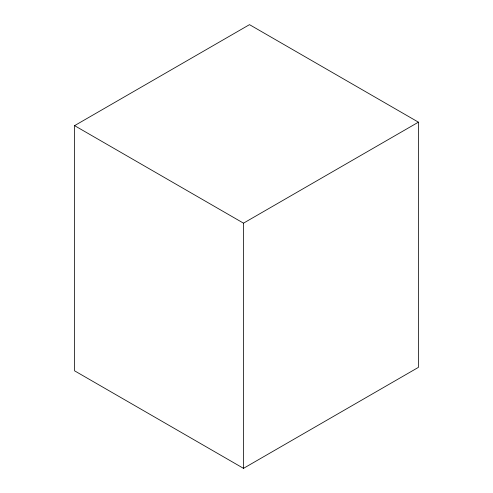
<?xml version="1.0" encoding="UTF-8"?>
<svg xmlns="http://www.w3.org/2000/svg" width="493" height="493" viewBox="0 0 493 493"><rect width="100%" height="100%" fill="white"/><g stroke="black" fill="none" stroke-linecap="round" stroke-linejoin="round"><path stroke-width="0.74" d="M74.579 125.641L249.501 24.65L418.421 122.172L418.421 367.359L243.499 468.35L74.579 370.828L74.579 125.641L243.499 223.163L418.421 122.172M243.499 223.163L243.499 468.35"/></g></svg>
